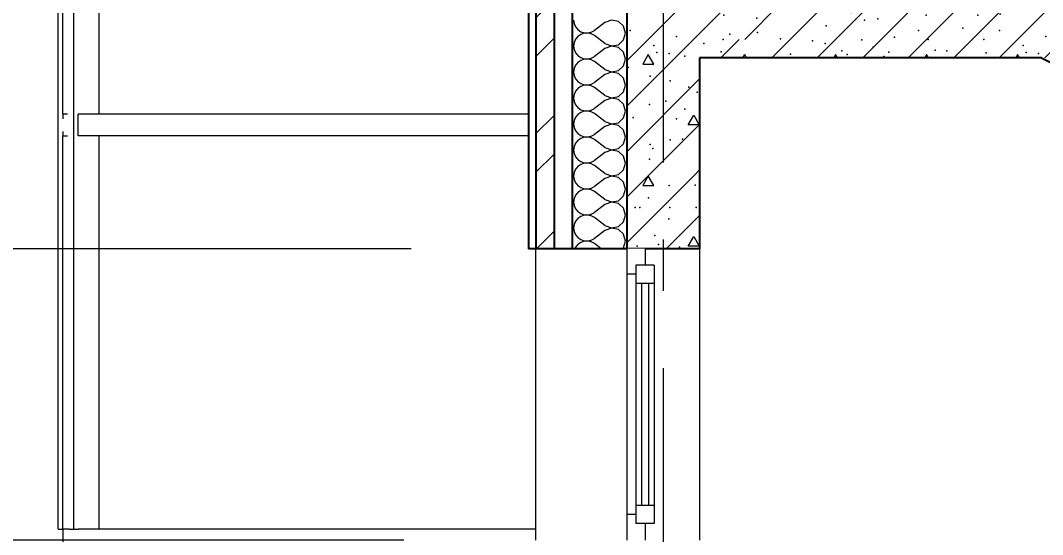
# Model space of a CAD drawing. Header units: millimetres. Extents: x 18162 to 7085488, y 72188 to 247925.
# Drawn here: x 3663562 to 3666372, y 116133 to 117545 of the extents above; entities that cross this region are included whole.
import ezdxf
from ezdxf.enums import TextEntityAlignment as Align

# ---------------------------------------------------------------- set-up
doc = ezdxf.new("R2010")
doc.units = ezdxf.units.MM
doc.header["$MEASUREMENT"] = 0
doc.linetypes.add('Double Dashed', pattern=[1093.611073, 529.166651, -211.666656, 141.111112, -211.666656])
doc.linetypes.add('Wipeout_Contour', pattern=[1000, 0, -1000])
for name, color, linetype in [('Archicad Windows', 7, 'Continuous'), ('Finish - Wall', 7, 'Continuous'), ('Structural - Bearing', 7, 'Continuous'), ('Structural - Grid', 7, 'Continuous'), ('Structural - Stair & Railing', 7, 'Continuous')]:
    doc.layers.add(name, color=color, linetype=linetype)
doc.styles.add('GENERATED_STYLE_3', font='', dxfattribs={"width": 0.8})
doc.styles.get('GENERATED_STYLE_3').set_extended_font_data('ISOCPEUR MON')
doc.dimstyles.new('GENERATED_STYLE__7', dxfattribs={"dimtxt": 220.000005, "dimasz": 114, "dimexe": 0.18, "dimexo": 342.629951, "dimgap": 0, "dimtad": 1, "dimdec": 0, "dimzin": 0, "dimdsep": 46, "dimtxsty": 'GENERATED_STYLE_3', "dimblk": 'ARROWHEAD_2', "dimblk1": 'ARROWHEAD_2', "dimblk2": 'ARROWHEAD_2', "dimcen": 0.09, "dimclrd": 13, "dimclre": 13, "dimclrt": 13, "dimadec": 0, "dimazin": 0, "dimtfac": 1, "dimtdec": 4, "dimtmove": 0, "dimatfit": 3, "dimfxl": 1, "dimtolj": 1, "dimtzin": 0, "dimarcsym": 0})

# ---------------------------------------------------------------- blocks, each defined once
blk = doc.blocks.new('*X836', base_point=(3761974.7, 95118))
at = {"layer": 'Structural - Bearing', "color": 7, "linetype": 'Continuous', "lineweight": 9}
for p, q in [((3665082.6, 117546.6), (3665084, 117536.8)), ((3665084, 117536.8), (3665088, 117527.8)), ((3665168.3, 117539.4), (3665139.8, 117518)), ((3665186.6, 117546.4), (3665168.3, 117539.4)), ((3665205.7, 117542.8), (3665186.6, 117546.4)), ((3665220.1, 117529.6), (3665205.7, 117542.8)), ((3665088, 117527.8), (3665094.2, 117520.2)), ((3665094.2, 117520.2), (3665102.4, 117514.6)), ((3665102.4, 117507.1), (3665094.2, 117501.5)), ((3665102.4, 117514.6), (3665111.7, 117511.5)), ((3665111.7, 117510.2), (3665102.4, 117507.1)), ((3665111.7, 117511.5), (3665121.5, 117511)), ((3665121.5, 117510.7), (3665111.7, 117510.2)), ((3665121.5, 117511), (3665131.1, 117513.2)), ((3665131.1, 117508.5), (3665121.5, 117510.7)), ((3665131.1, 117513.2), (3665139.8, 117518)), ((3665139.8, 117503.7), (3665131.1, 117508.5)), ((3665168.3, 117482.3), (3665139.8, 117503.7)), ((3665225.5, 117510.9), (3665220.1, 117529.6)), ((3665220.1, 117492.1), (3665225.5, 117510.9)), ((3665084, 117484.9), (3665082.6, 117475.1)), ((3665082.6, 117475.1), (3665084, 117465.4)), ((3665088, 117493.9), (3665084, 117484.9)), ((3665094.2, 117501.5), (3665088, 117493.9)), ((3665168.3, 117482.3), (3665186.6, 117475.3)), ((3665186.6, 117475), (3665168.3, 117468)), ((3665186.6, 117475.3), (3665205.7, 117478.9)), ((3665205.7, 117471.4), (3665186.6, 117475)), ((3665205.7, 117478.9), (3665220.1, 117492.1)), ((3665084, 117465.4), (3665088, 117456.4)), ((3665088, 117456.4), (3665094.2, 117448.8)), ((3665094.2, 117448.8), (3665102.4, 117443.2)), ((3665168.3, 117468), (3665139.8, 117446.6)), ((3665220.1, 117458.2), (3665205.7, 117471.4)), ((3665225.5, 117439.4), (3665220.1, 117458.2)), ((3665088, 117422.5), (3665084, 117413.5)), ((3665094.2, 117430.1), (3665088, 117422.5)), ((3665102.4, 117435.7), (3665094.2, 117430.1)), ((3665102.4, 117443.2), (3665111.7, 117440.1)), ((3665111.7, 117438.8), (3665102.4, 117435.7)), ((3665111.7, 117440.1), (3665121.5, 117439.6)), ((3665121.5, 117439.3), (3665111.7, 117438.8)), ((3665121.5, 117439.6), (3665131.1, 117441.8)), ((3665131.1, 117437.1), (3665121.5, 117439.3)), ((3665131.1, 117441.8), (3665139.8, 117446.6)), ((3665139.8, 117432.3), (3665131.1, 117437.1)), ((3665168.3, 117410.9), (3665139.8, 117432.3)), ((3665205.7, 117407.5), (3665220.1, 117420.7)), ((3665220.1, 117420.7), (3665225.5, 117439.4)), ((3665084, 117413.5), (3665082.6, 117403.7)), ((3665082.6, 117403.7), (3665084, 117394)), ((3665084, 117394), (3665088, 117384.9)), ((3665168.3, 117396.6), (3665139.8, 117375.1)), ((3665168.3, 117410.9), (3665186.6, 117403.9)), ((3665186.6, 117403.6), (3665168.3, 117396.6)), ((3665186.6, 117403.9), (3665205.7, 117407.5)), ((3665205.7, 117400), (3665186.6, 117403.6)), ((3665220.1, 117386.8), (3665205.7, 117400)), ((3665088, 117384.9), (3665094.2, 117377.4)), ((3665094.2, 117377.4), (3665102.4, 117371.8)), ((3665102.4, 117364.2), (3665094.2, 117358.7)), ((3665102.4, 117371.8), (3665111.7, 117368.6)), ((3665111.7, 117367.4), (3665102.4, 117364.2)), ((3665111.7, 117368.6), (3665121.5, 117368.2)), ((3665121.5, 117367.9), (3665111.7, 117367.4)), ((3665121.5, 117368.2), (3665131.1, 117370.4)), ((3665131.1, 117365.6), (3665121.5, 117367.9)), ((3665131.1, 117370.4), (3665139.8, 117375.1)), ((3665139.8, 117360.9), (3665131.1, 117365.6)), ((3665225.5, 117368), (3665220.1, 117386.8)), ((3665220.1, 117349.2), (3665225.5, 117368)), ((3665084, 117342.1), (3665082.6, 117332.3)), ((3665088, 117351.1), (3665084, 117342.1)), ((3665094.2, 117358.7), (3665088, 117351.1)), ((3665168.3, 117339.4), (3665139.8, 117360.9)), ((3665168.3, 117339.4), (3665186.6, 117332.4)), ((3665186.6, 117332.4), (3665205.7, 117336.1)), ((3665205.7, 117336.1), (3665220.1, 117349.2)), ((3665082.6, 117332.3), (3665084, 117322.5)), ((3665084, 117322.5), (3665088, 117313.5)), ((3665088, 117313.5), (3665094.2, 117305.9)), ((3665168.3, 117325.1), (3665139.8, 117303.7)), ((3665186.6, 117332.1), (3665168.3, 117325.1)), ((3665205.7, 117328.5), (3665186.6, 117332.1)), ((3665220.1, 117315.4), (3665205.7, 117328.5)), ((3665225.5, 117296.6), (3665220.1, 117315.4)), ((3665088, 117279.6), (3665084, 117270.6)), ((3665094.2, 117287.2), (3665088, 117279.6)), ((3665094.2, 117305.9), (3665102.4, 117300.3)), ((3665102.4, 117292.8), (3665094.2, 117287.2)), ((3665102.4, 117300.3), (3665111.7, 117297.2)), ((3665111.7, 117296), (3665102.4, 117292.8)), ((3665111.7, 117297.2), (3665121.5, 117296.7)), ((3665121.5, 117296.4), (3665111.7, 117296)), ((3665121.5, 117296.7), (3665131.1, 117299)), ((3665131.1, 117294.2), (3665121.5, 117296.4)), ((3665131.1, 117299), (3665139.8, 117303.7)), ((3665139.8, 117289.4), (3665131.1, 117294.2)), ((3665168.3, 117268), (3665139.8, 117289.4)), ((3665220.1, 117277.8), (3665225.5, 117296.6)), ((3665084, 117270.6), (3665082.6, 117260.9)), ((3665082.6, 117260.9), (3665084, 117251.1)), ((3665084, 117251.1), (3665088, 117242.1)), ((3665168.3, 117253.7), (3665139.8, 117232.3)), ((3665168.3, 117268), (3665186.6, 117261)), ((3665186.6, 117260.7), (3665168.3, 117253.7)), ((3665186.6, 117261), (3665205.7, 117264.6)), ((3665205.7, 117257.1), (3665186.6, 117260.7)), ((3665205.7, 117264.6), (3665220.1, 117277.8)), ((3665220.1, 117243.9), (3665205.7, 117257.1)), ((3665088, 117242.1), (3665094.2, 117234.5)), ((3665094.2, 117234.5), (3665102.4, 117228.9)), ((3665102.4, 117228.9), (3665111.7, 117225.8)), ((3665111.7, 117224.5), (3665102.4, 117221.4)), ((3665111.7, 117225.8), (3665121.5, 117225.3)), ((3665121.5, 117225), (3665111.7, 117224.5)), ((3665121.5, 117225.3), (3665131.1, 117227.5)), ((3665131.1, 117222.8), (3665121.5, 117225)), ((3665131.1, 117227.5), (3665139.8, 117232.3)), ((3665139.8, 117218), (3665131.1, 117222.8)), ((3665225.5, 117225.1), (3665220.1, 117243.9)), ((3665220.1, 117206.4), (3665225.5, 117225.1)), ((3665084, 117199.2), (3665082.6, 117189.4)), ((3665088, 117208.2), (3665084, 117199.2)), ((3665094.2, 117215.8), (3665088, 117208.2)), ((3665102.4, 117221.4), (3665094.2, 117215.8)), ((3665168.3, 117196.6), (3665139.8, 117218)), ((3665168.3, 117196.6), (3665186.6, 117189.6)), ((3665205.7, 117193.2), (3665220.1, 117206.4)), ((3665082.6, 117189.4), (3665084, 117179.7)), ((3665084, 117179.7), (3665088, 117170.7)), ((3665088, 117170.7), (3665094.2, 117163.1)), ((3665168.3, 117182.3), (3665139.8, 117160.9)), ((3665186.6, 117189.3), (3665168.3, 117182.3)), ((3665186.6, 117189.6), (3665205.7, 117193.2)), ((3665205.7, 117185.7), (3665186.6, 117189.3)), ((3665220.1, 117172.5), (3665205.7, 117185.7)), ((3665225.5, 117153.7), (3665220.1, 117172.5)), ((3665094.2, 117144.4), (3665088, 117136.8)), ((3665094.2, 117163.1), (3665102.4, 117157.5)), ((3665102.4, 117150), (3665094.2, 117144.4)), ((3665102.4, 117157.5), (3665111.7, 117154.3)), ((3665111.7, 117153.1), (3665102.4, 117150)), ((3665111.7, 117154.3), (3665121.5, 117153.9)), ((3665121.5, 117153.6), (3665111.7, 117153.1)), ((3665121.5, 117153.9), (3665131.1, 117156.1)), ((3665131.1, 117151.3), (3665121.5, 117153.6)), ((3665131.1, 117156.1), (3665139.8, 117160.9)), ((3665139.8, 117146.6), (3665131.1, 117151.3)), ((3665168.3, 117125.1), (3665139.8, 117146.6)), ((3665220.1, 117134.9), (3665225.5, 117153.7)), ((3665084, 117127.8), (3665082.6, 117118)), ((3665082.6, 117118), (3665084, 117108.2)), ((3665088, 117136.8), (3665084, 117127.8)), ((3665168.3, 117110.9), (3665139.8, 117089.4)), ((3665168.3, 117125.1), (3665186.6, 117118.2)), ((3665186.6, 117117.9), (3665168.3, 117110.9)), ((3665186.6, 117118.2), (3665205.7, 117121.8)), ((3665205.7, 117114.2), (3665186.6, 117117.9)), ((3665205.7, 117121.8), (3665220.1, 117134.9)), ((3665220.1, 117101.1), (3665205.7, 117114.2)), ((3665084, 117108.2), (3665088, 117099.2)), ((3665088, 117099.2), (3665094.2, 117091.6)), ((3665094.2, 117091.6), (3665102.4, 117086.1)), ((3665102.4, 117086.1), (3665111.7, 117082.9)), ((3665111.7, 117081.7), (3665102.4, 117078.5)), ((3665111.7, 117082.9), (3665121.5, 117082.4)), ((3665121.5, 117082.1), (3665111.7, 117081.7)), ((3665121.5, 117082.4), (3665131.1, 117084.7)), ((3665131.1, 117079.9), (3665121.5, 117082.1)), ((3665131.1, 117084.7), (3665139.8, 117089.4)), ((3665225.5, 117082.3), (3665220.1, 117101.1)), ((3665220.1, 117063.5), (3665225.5, 117082.3)), ((3665084, 117056.3), (3665082.6, 117046.6)), ((3665088, 117065.4), (3665084, 117056.3)), ((3665094.2, 117072.9), (3665088, 117065.4)), ((3665102.4, 117078.5), (3665094.2, 117072.9)), ((3665139.8, 117075.1), (3665131.1, 117079.9)), ((3665168.3, 117053.7), (3665139.8, 117075.1)), ((3665168.3, 117053.7), (3665186.6, 117046.7)), ((3665205.7, 117050.3), (3665220.1, 117063.5)), ((3665082.6, 117046.6), (3665084, 117036.8)), ((3665084, 117036.8), (3665088, 117027.8)), ((3665088, 117027.8), (3665094.2, 117020.2)), ((3665168.3, 117039.4), (3665139.8, 117018)), ((3665186.6, 117046.4), (3665168.3, 117039.4)), ((3665186.6, 117046.7), (3665205.7, 117050.3)), ((3665205.7, 117042.8), (3665186.6, 117046.4)), ((3665220.1, 117029.6), (3665205.7, 117042.8)), ((3665225.5, 117010.9), (3665220.1, 117029.6)), ((3665094.2, 117001.5), (3665088, 116993.9)), ((3665094.2, 117020.2), (3665102.4, 117014.6)), ((3665102.4, 117007.1), (3665094.2, 117001.5)), ((3665102.4, 117014.6), (3665111.7, 117011.5)), ((3665111.7, 117010.2), (3665102.4, 117007.1)), ((3665111.7, 117011.5), (3665121.5, 117011)), ((3665121.5, 117010.7), (3665111.7, 117010.2)), ((3665121.5, 117011), (3665131.1, 117013.2)), ((3665131.1, 117008.5), (3665121.5, 117010.7)), ((3665131.1, 117013.2), (3665139.8, 117018)), ((3665139.8, 117003.7), (3665131.1, 117008.5)), ((3665168.3, 116982.3), (3665139.8, 117003.7)), ((3665220.1, 116992.1), (3665225.5, 117010.9)), ((3665084, 116984.9), (3665082.6, 116975.1)), ((3665082.6, 116975.1), (3665084, 116965.4)), ((3665088, 116993.9), (3665084, 116984.9)), ((3665168.3, 116982.3), (3665186.6, 116975.3)), ((3665186.6, 116975), (3665168.3, 116968)), ((3665186.6, 116975.3), (3665205.7, 116978.9)), ((3665205.7, 116971.4), (3665186.6, 116975)), ((3665205.7, 116978.9), (3665220.1, 116992.1)), ((3665220.1, 116958.2), (3665205.7, 116971.4)), ((3665084, 116965.4), (3665088, 116956.4)), ((3665088, 116956.4), (3665094.2, 116948.8)), ((3665094.2, 116948.8), (3665102.4, 116943.2)), ((3665102.4, 116943.2), (3665111.7, 116940.1)), ((3665121.5, 116939.6), (3665131.1, 116941.8)), ((3665131.1, 116941.8), (3665139.8, 116946.6)), ((3665168.3, 116968), (3665139.8, 116946.6)), ((3665225.5, 116939.4), (3665220.1, 116958.2)), ((3665088, 116922.5), (3665086, 116918)), ((3665094.2, 116930.1), (3665088, 116922.5)), ((3665102.4, 116935.7), (3665094.2, 116930.1)), ((3665111.7, 116938.8), (3665102.4, 116935.7)), ((3665111.7, 116940.1), (3665121.5, 116939.6)), ((3665121.5, 116939.3), (3665111.7, 116938.8)), ((3665131.1, 116937.1), (3665121.5, 116939.3)), ((3665139.8, 116932.3), (3665131.1, 116937.1)), ((3665158.8, 116918), (3665139.8, 116932.3)), ((3665217.2, 116918), (3665220.1, 116920.7)), ((3665220.1, 116920.7), (3665225.5, 116939.4))]:
    blk.add_line(p, q, dxfattribs=at)
blk = doc.blocks.new('*X838', base_point=(3761974.7, 95118))
at = {"layer": 'Structural - Bearing', "color": 7, "linetype": 'Continuous', "lineweight": 9}
for p, q in [((3665229.1, 117434.7), (3665429.1, 117634.7)), ((3665229.1, 117309.7), (3665429.1, 117509.7)), ((3665287.8, 117451.7), (3665272.9, 117425.7)), ((3665302.9, 117425.7), (3665287.8, 117451.7)), ((3665272.9, 117425.7), (3665302.9, 117425.7)), ((3665229.1, 117184.7), (3665429.1, 117384.7)), ((3665397.6, 117259), (3665412.8, 117285.1)), ((3665412.8, 117285.1), (3665427.7, 117259)), ((3665287.8, 117118.4), (3665429.1, 117259.7)), ((3665427.7, 117259), (3665397.6, 117259)), ((3665229.1, 116934.6), (3665412.8, 117118.4)), ((3665229.1, 117059.6), (3665287.8, 117118.4)), ((3665287.8, 117118.4), (3665272.9, 117092.3)), ((3665302.9, 117092.4), (3665287.8, 117118.4)), ((3665412.8, 117118.4), (3665429.1, 117134.7)), ((3665272.9, 117092.3), (3665302.9, 117092.4)), ((3665337.4, 116918), (3665429.1, 117009.6)), ((3665397.6, 116925.7), (3665412.8, 116951.7)), ((3665412.8, 116951.7), (3665427.7, 116925.7)), ((3665427.7, 116925.7), (3665397.6, 116925.7))]:
    blk.add_line(p, q, dxfattribs=at)
for p in [(3665238.5, 117517.9), (3665303.1, 117476.8), (3665365.1, 117501.8), (3665311.4, 117457), (3665345.3, 117454.6), (3665388.3, 117447.6), (3665233.1, 117416.4), (3665293.2, 117392.4), (3665348, 117379.5), (3665399.4, 117361.9), (3665422.5, 117348), (3665291.4, 117314.1), (3665336.2, 117323.7), (3665246.4, 117278.4), (3665388.5, 117301.6), (3665365.4, 117275.3), (3665292.7, 117204.3), (3665348.5, 117217.7), (3665382.4, 117219.7), (3665300.5, 117193.4), (3665291.2, 117164.1), (3665345, 117091.8), (3665417.2, 117093), (3665289, 117057.7), (3665252.3, 117031.6), (3665264.4, 117031.7), (3665347.1, 117031.6), (3665419.2, 117031.6), (3665344.5, 117000), (3665306.1, 116954.7), (3665257.8, 116925.7), (3665315.8, 116930), (3665374.1, 116922.6)]:
    blk.add_point(p, dxfattribs=at)
blk = doc.blocks.new('*X845', base_point=(3761974.7, 95118))
at = {"layer": 'Structural - Stair & Railing', "color": 7, "linetype": 'Continuous', "lineweight": 9}
for p, q in [((3665429.1, 117509.7), (3665512.4, 117593)), ((3665552.9, 117493.4), (3665652.5, 117593)), ((3665627.5, 117443), (3665777.5, 117593)), ((3665662.8, 117592.4), (3665663.1, 117593)), ((3665692.8, 117592.3), (3665662.8, 117592.4)), ((3665692.4, 117593), (3665692.8, 117592.3)), ((3665752.5, 117443), (3665902.5, 117593)), ((3665877.5, 117443), (3666027.5, 117593)), ((3665912.8, 117592.4), (3665913.1, 117593)), ((3665942.8, 117592.3), (3665912.8, 117592.4)), ((3665942.4, 117593), (3665942.8, 117592.3)), ((3666002.5, 117443), (3666152.5, 117593)), ((3666127.5, 117443), (3666277.5, 117593)), ((3666162.8, 117592.4), (3666163.1, 117593)), ((3666192.8, 117592.3), (3666162.8, 117592.4)), ((3666192.4, 117593), (3666192.8, 117592.3)), ((3666252.5, 117443), (3666402.5, 117593)), ((3666377.5, 117443), (3666527.5, 117593)), ((3666412.8, 117592.4), (3666413.1, 117593)), ((3666442.8, 117592.3), (3666412.8, 117592.4)), ((3666442.4, 117593), (3666442.8, 117592.3)), ((3666568, 117493.4), (3666667.7, 117593)), ((3666677.9, 117592.4), (3666678.3, 117593)), ((3666704, 117592.4), (3666677.9, 117592.4)), ((3666642.7, 117443), (3666704, 117504.3)), ((3665487.4, 117443), (3665537.8, 117493.4)), ((3666502.5, 117443), (3666552.9, 117493.4)), ((3665547.8, 117443), (3665552.9, 117451.7)), ((3665558, 117443), (3665552.9, 117451.7)), ((3665802.9, 117451.7), (3665797.9, 117443)), ((3665808, 117443), (3665802.9, 117451.7)), ((3666052.9, 117451.7), (3666047.9, 117443)), ((3666058, 117443), (3666052.9, 117451.7)), ((3666302.9, 117451.7), (3666297.9, 117443)), ((3666308, 117443), (3666302.9, 117451.7)), ((3666563, 117443), (3666568, 117451.7)), ((3666573.1, 117443), (3666568, 117451.7))]:
    blk.add_line(p, q, dxfattribs=at)
for p in [(3665689.1, 117592.2), (3666098, 117587.7), (3666316, 117588.6), (3665459.6, 117573.6), (3665483.1, 117576.6), (3665495.2, 117559.7), (3665630.7, 117581.5), (3665665.9, 117581.9), (3665725.3, 117581.3), (3665798.6, 117579.3), (3665845.8, 117567.4), (3665918.3, 117581.9), (3666051.3, 117559.7), (3666193.5, 117559.8), (3666209, 117582.9), (3666255.3, 117562.8), (3666266.1, 117584.4), (3666354.2, 117582.9), (3666414.9, 117579.8), (3666474.7, 117573.6), (3666498.2, 117576.6), (3666510.3, 117559.7), (3666645.9, 117581.5), (3666681.1, 117581.9), (3665586.2, 117552), (3665882.3, 117545.8), (3665918.8, 117550.1), (3666601.3, 117552), (3665512.3, 117508.1), (3665588.1, 117512.5), (3665777.2, 117530.8), (3666030.4, 117517.9), (3666152.8, 117524.3), (3666253.6, 117517.9), (3666527.4, 117508.1), (3666603.3, 117512.5), (3665441, 117482), (3665493.6, 117493.2), (3665651.1, 117494.8), (3665739.3, 117489.2), (3665774.2, 117482), (3665874.8, 117492.2), (3665964.7, 117499.5), (3666057.5, 117493.2), (3666210.2, 117493.2), (3666318.2, 117476.8), (3666380.3, 117501.8), (3666456.1, 117482), (3666508.7, 117493.2), (3666666.2, 117494.8), (3665488.7, 117459.2), (3665678.9, 117453.1), (3665820.1, 117462.1), (3665834.9, 117451.6), (3665906.1, 117471.6), (3665935.1, 117446.7), (3665948.6, 117458.1), (3666076, 117463.4), (3666108.5, 117462.3), (3666216.7, 117456.1), (3666326.5, 117457), (3666360.4, 117454.6), (3666403.4, 117447.6), (3666503.8, 117459.2), (3666694, 117453.1)]:
    blk.add_point(p, dxfattribs=at)
blk = doc.blocks.new('Standard grid marker[358]_3', base_point=(3665329.1, 147118))
at = {"layer": 'Structural - Grid', "color": 13, "linetype": 'Double Dashed', "lineweight": 13}
blk.add_line((3665329.1, 146118), (3665329.1, 88118), dxfattribs=at)
at = {"layer": 'Structural - Grid', "color": 13, "lineweight": 13, "style": 'GENERATED_STYLE_3'}
blk.add_attdef('AC_MarkerText_1', text='', height=250, rotation=360, dxfattribs=at).set_placement((3665329.1, 86943), align=Align.TOP_CENTER)
blk = doc.blocks.new('*D1212', base_point=(3761974.7, 95118))
at = {"color": 12, "linetype": 'Continuous', "lineweight": 35}
for p, q in [((3661904.5, 116161.3), (3662054.5, 116074.7)), ((3661904.5, 114661.3), (3662054.5, 114574.7))]:
    blk.add_line(p, q, dxfattribs=at)
at = {"color": 13, "linetype": 'Continuous', "lineweight": 13}
for p, q in [((3664616.4, 116118), (3661867, 116118)), ((3661979.5, 114618), (3661979.5, 116118)), ((3665086.4, 114618), (3661867, 114618))]:
    blk.add_line(p, q, dxfattribs=at)
at = {"color": 13, "lineweight": 13, "insert": (3662043.3, 115108.9), "char_height": 220, "attachment_point": 7, "rotation": 90, "style": 'GENERATED_STYLE_3'}
blk.add_mtext('\\A1;{\\pql;\\fISOCPEUR MON|b0|i0|c0|p0;\\W0.800000;1,500}', dxfattribs=at)
blk = doc.blocks.new('ARROWHEAD_2')
at = {"color": 0, "linetype": 'Continuous', "lineweight": 0}
for p, q in [((-0.378, -0.655), (0.378, 0.655)), ((0, 0), (-1, 0))]:
    blk.add_line(p, q, dxfattribs=at)
blk = doc.blocks.new('*D1213', base_point=(3761974.7, 95118))
at = {"color": 12, "linetype": 'Continuous', "lineweight": 35}
for p, q in [((3661904.5, 116961.3), (3662054.5, 116874.7)), ((3661904.5, 116161.3), (3662054.5, 116074.7))]:
    blk.add_line(p, q, dxfattribs=at)
at = {"color": 13, "linetype": 'Continuous', "lineweight": 13}
for p, q in [((3664636.4, 116918), (3661867, 116918)), ((3661979.5, 116118), (3661979.5, 116918)), ((3664616.4, 116118), (3661867, 116118))]:
    blk.add_line(p, q, dxfattribs=at)
at = {"color": 13, "lineweight": 13, "insert": (3661999.4, 116333.6), "char_height": 220, "attachment_point": 7, "rotation": 90, "style": 'GENERATED_STYLE_3'}
blk.add_mtext('\\A1;{\\pql;\\fISOCPEUR MON|b0|i0|c0|p0;\\W0.800000;800}', dxfattribs=at)
blk = doc.blocks.new('*D1214', base_point=(3761974.7, 95118))
at = {"color": 12, "linetype": 'Continuous', "lineweight": 35}
for p, q in [((3661904.5, 117661.3), (3662054.5, 117574.7)), ((3661904.5, 116961.3), (3662054.5, 116874.7))]:
    blk.add_line(p, q, dxfattribs=at)
at = {"color": 13, "linetype": 'Continuous', "lineweight": 13}
for p, q in [((3665086.4, 117618), (3661867, 117618)), ((3661979.5, 116918), (3661979.5, 117618)), ((3664636.4, 116918), (3661867, 116918))]:
    blk.add_line(p, q, dxfattribs=at)
at = {"color": 13, "lineweight": 13, "insert": (3661999.4, 117083.6), "char_height": 220, "attachment_point": 7, "rotation": 90, "style": 'GENERATED_STYLE_3'}
blk.add_mtext('\\A1;{\\pql;\\fISOCPEUR MON|b0|i0|c0|p0;\\W0.800000;700}', dxfattribs=at)
blk = doc.blocks.new('*D1241', base_point=(3761974.7, 95118))
at = {"color": 12, "linetype": 'Continuous', "lineweight": 35}
for p, q in [((3661304.2, 133911.3), (3661454.2, 133824.7)), ((3661304.2, 101111.3), (3661454.2, 101024.7))]:
    blk.add_line(p, q, dxfattribs=at)
at = {"color": 13, "linetype": 'Continuous', "lineweight": 13}
for p, q in [((3664516.7, 133868), (3661266.7, 133868)), ((3661379.2, 101068), (3661379.2, 133868)), ((3664436.4, 101068), (3661266.7, 101068))]:
    blk.add_line(p, q, dxfattribs=at)
at = {"color": 13, "lineweight": 13, "char_height": 220, "attachment_point": 7, "rotation": 90, "style": 'GENERATED_STYLE_3'}
for s, insert in [('\\A1;{\\pql;\\fISOCPEUR MON|b0|i0|c0|p0;\\W0.800000;200}', (3661399, 133455.8)), ('\\A1;{\\pql;\\fISOCPEUR MON|b0|i0|c0|p0;\\W0.800000;32,800}', (3661443, 116945.5))]:
    blk.add_mtext(s, dxfattribs=dict(at, insert=insert))
blk = doc.blocks.new('*D1248', base_point=(3761974.7, 95118))
at = {"color": 13, "linetype": 'Continuous', "lineweight": 13}
for p, q in [((3660779.6, 145568), (3660779.6, 145641.4)), ((3664636.4, 145568), (3660667.1, 145568)), ((3660779.6, 90368), (3660779.6, 145568)), ((3664786.4, 90368), (3660667.1, 90368)), ((3660779.6, 90294.7), (3660779.6, 90368))]:
    blk.add_line(p, q, dxfattribs=at)
at = {"color": 12, "linetype": 'Continuous', "lineweight": 35}
for p, q in [((3660854.6, 145524.7), (3660704.6, 145611.3)), ((3660704.6, 90411.3), (3660854.6, 90324.7))]:
    blk.add_line(p, q, dxfattribs=at)
at = {"color": 13, "lineweight": 13, "insert": (3660843.4, 117629.9), "char_height": 220, "attachment_point": 7, "rotation": 90, "style": 'GENERATED_STYLE_3'}
blk.add_mtext('\\A1;{\\pql;\\fISOCPEUR MON|b0|i0|c0|p0;\\W0.800000;55,200}', dxfattribs=at)

msp = doc.modelspace()

# ---------------------------------------------------------------- hatches: boundary and pattern name
at = {"layer": 'Structural - Bearing', "linetype": 'Continuous', "lineweight": 9}
h = msp.add_hatch(dxfattribs=at)
h.set_pattern_fill('Gypsum_0003', style=0, pattern_type=2)
h.set_pattern_definition([(0, (3761974.73, 95118.01), (0, 75), [0, -75])])
h.paths.add_polyline_path([(3664959.1, 119118), (3664959.1, 116918), (3664979.1, 116918), (3664979.1, 119118)])
h = msp.add_hatch(dxfattribs=at)
h.set_pattern_fill('Steel_0003', style=0, pattern_type=2)
h.set_pattern_definition([(45, (3761974.73, 95118), (-159.09903, 159.09903), []), (45, (3761921.7, 95171.04), (-159.09903, 159.09903), [])])
h.paths.add_polyline_path([(3664979.1, 119018), (3664979.1, 116918), (3665029.1, 116918), (3665029.1, 119018)])

# ---------------------------------------------------------------- linework, layer by layer
at = {"layer": 'Archicad Windows', "color": 7, "linetype": 'Continuous', "lineweight": 9}
for p, q in [((3664979.1, 116118), (3664979.1, 116918)), ((3665429.1, 116918), (3665429.1, 116118)), ((3665304.1, 116783.9), (3665304.1, 116729.1)), ((3665304.1, 116729.1), (3665304.1, 116694.9)), ((3665304.1, 116694.9), (3665304.1, 116640.1)), ((3665304.1, 116640.1), (3665304.1, 116605.8)), ((3665304.1, 116605.8), (3665304.1, 116551)), ((3665304.1, 116551), (3665304.1, 116516.8)), ((3665304.1, 116516.8), (3665304.1, 116462)), ((3665304.1, 116462), (3665304.1, 116427.7)), ((3665304.1, 116427.7), (3665304.1, 116372.9)), ((3665304.1, 116372.9), (3665304.1, 116338.7)), ((3665304.1, 116338.7), (3665304.1, 116283.9)), ((3665304.1, 116283.9), (3665304.1, 116249.6))]:
    msp.add_line(p, q, dxfattribs=at)
at = {"layer": 'Finish - Wall', "color": 7, "linetype": 'Continuous', "lineweight": 9}
for p, q in [((3663666.6, 117258), (3663666.6, 118388)), ((3663709.1, 117258), (3663709.1, 118388)), ((3663679.1, 117288), (3663679.1, 118358)), ((3663779.1, 117288), (3663779.1, 118358)), ((3663679.1, 117288), (3663679.1, 117275.4)), ((3663691.6, 117288), (3663679.1, 117288)), ((3663721.5, 117228), (3663721.5, 117288)), ((3664959.1, 117288), (3663721.5, 117288)), ((3663666.6, 116148), (3663666.6, 117258)), ((3663709.1, 116148), (3663709.1, 117258)), ((3663679.1, 117240.6), (3663679.1, 117228)), ((3663679.1, 117228), (3663691.6, 117228)), ((3663679.1, 116148), (3663679.1, 117228)), ((3664959.1, 117228), (3663721.5, 117228)), ((3663779.1, 116148), (3663779.1, 117228)), ((3663666.6, 116148), (3663679.1, 116148)), ((3663696.6, 116148), (3663679.1, 116148)), ((3663679.1, 116148), (3663679.1, 116088)), ((3663696.6, 116148), (3663709.1, 116148)), ((3663709.1, 116148), (3663721.5, 116148)), ((3664979.1, 116148), (3663721.5, 116148))]:
    msp.add_line(p, q, dxfattribs=at)
at = {"layer": 'Structural - Bearing', "color": 7, "linetype": 'Continuous', "lineweight": 25}
for p, q in [((3664959.1, 119118), (3664959.1, 116918)), ((3665029.1, 119018), (3665029.1, 116918)), ((3665079.1, 119018), (3665079.1, 116918)), ((3665229.1, 119018), (3665229.1, 116918)), ((3665429.1, 117443), (3665429.1, 116918)), ((3664979.1, 116918), (3664959.1, 116918))]:
    msp.add_line(p, q, dxfattribs=at)
at = {"layer": 'Structural - Bearing', "color": 7, "linetype": 'Continuous', "lineweight": 25, "flags": 128}
for points in [[(3664979.1, 119118), (3664979.1, 119018), (3664979.1, 116918)], [(3665429.1, 116918), (3665279.1, 116918), (3665229.1, 116918), (3665079.1, 116918), (3665029.1, 116918), (3664979.1, 116918)]]:
    msp.add_lwpolyline(points, dxfattribs=at)
at = {"layer": 'Structural - Stair & Railing', "color": 7, "linetype": 'Continuous', "lineweight": 25}
msp.add_line((3666368.5, 117443), (3665429.1, 117443), dxfattribs=at)
at = {"layer": 'Structural - Stair & Railing', "color": 7, "linetype": 'Continuous', "lineweight": 25, "flags": 128}
msp.add_lwpolyline([(3666368.5, 117443), (3666804.1, 117225.3)], dxfattribs=at)

# ---------------------------------------------------------------- block references
at = {"layer": 'Structural - Bearing', "lineweight": 0}
for name in ['*X836', '*X838']:
    msp.add_blockref(name, (3761974.7, 95118), dxfattribs=at)
at = {"layer": 'Structural - Stair & Railing', "lineweight": 0}
msp.add_blockref('*X845', (3761974.7, 95118), dxfattribs=at)

# ---------------------------------------------------------------- dimensions: what is measured, and where the dimension line sits
at = {"color": 13, "linetype": 'Continuous', "lineweight": 13}
for base, p1, p2, picture, middle in [((3660779.6, 145568), (3665129.1, 90368), (3664979.1, 145568), '*D1248', (3660625.6, 118082.1)), ((3661379.2, 133868), (3664779.1, 101068), (3664859.3, 133868), '*D1241', (3661225.2, 117397.7)), ((3661979.5, 116918), (3664959.1, 116118), (3664979.1, 116918), '*D1213', (3661825.5, 116584.7))]:
    dim = msp.add_linear_dim(base=base, p1=p1, p2=p2, angle=90, dimstyle='GENERATED_STYLE__7', dxfattribs=at)
    dim.commit()
    dim.dimension.update_dxf_attribs({"geometry": picture, "text_midpoint": middle, "dimtype": 160, "text_rotation": 90})

# ---------------------------------------------------------------- wipeouts: each hides what was drawn before it
at = {"color": 254, "linetype": 'Wipeout_Contour', "lineweight": 0, "ltscale": 14668564.48754067}
msp.add_wipeout([(3665254.1, 116823), (3665304.1, 116823), (3665304.1, 116873), (3665254.1, 116873)], dxfattribs=at).dxf.layer = 'Archicad Windows'
at = {"color": 254, "linetype": 'Wipeout_Contour', "lineweight": 0, "ltscale": 14668480.60519014}
msp.add_wipeout([(3665254.1, 116213), (3665254.1, 116163), (3665304.1, 116163), (3665304.1, 116213)], dxfattribs=at).dxf.layer = 'Archicad Windows'

# ---------------------------------------------------------------- next in the draw order: linework, layer by layer
at = {"layer": 'Archicad Windows', "color": 7, "linetype": 'Continuous', "lineweight": 9}
for p, q in [((3665304.1, 116873), (3665304.1, 116823)), ((3665254.1, 116823), (3665254.1, 116251)), ((3665304.1, 116823), (3665254.1, 116823)), ((3665269.1, 116823), (3665269.1, 116213)), ((3665289.1, 116213), (3665289.1, 116823)), ((3665304.1, 116823), (3665304.1, 116818.2)), ((3665304.1, 116818.2), (3665304.1, 116783.9)), ((3665254.1, 116251), (3665254.1, 116213)), ((3665304.1, 116249.6), (3665304.1, 116217.8)), ((3665304.1, 116213), (3665254.1, 116213)), ((3665304.1, 116217.8), (3665304.1, 116213)), ((3665304.1, 116213), (3665304.1, 116163))]:
    msp.add_line(p, q, dxfattribs=at)

# ---------------------------------------------------------------- next in the draw order: wipeouts: each hides what was drawn before it
at = {"color": 254, "linetype": 'Wipeout_Contour', "lineweight": 0, "ltscale": 22002702.85347391}
msp.add_wipeout([(3665279.1, 116873), (3665279.1, 116918), (3665229.1, 116918), (3665229.1, 116848), (3665254.1, 116848), (3665254.1, 116873)], dxfattribs=at).dxf.layer = 'Archicad Windows'
at = {"color": 254, "linetype": 'Wipeout_Contour', "lineweight": 0, "ltscale": 22002564.97320113}
msp.add_wipeout([(3665254.1, 116188), (3665229.1, 116188), (3665229.1, 116118), (3665279.1, 116118), (3665279.1, 116163), (3665254.1, 116163)], dxfattribs=at).dxf.layer = 'Archicad Windows'

# ---------------------------------------------------------------- next in the draw order: linework, layer by layer
at = {"layer": 'Archicad Windows', "color": 7, "linetype": 'Continuous', "lineweight": 9}
for p, q in [((3665229.1, 116918), (3665229.1, 116848)), ((3665279.1, 116918), (3665279.1, 116873)), ((3665229.1, 116848), (3665229.1, 116188)), ((3665254.1, 116848), (3665229.1, 116848)), ((3665229.1, 116188), (3665229.1, 116118)), ((3665254.1, 116188), (3665229.1, 116188)), ((3665279.1, 116163), (3665279.1, 116118))]:
    msp.add_line(p, q, dxfattribs=at)
at = {"layer": 'Archicad Windows', "color": 7, "linetype": 'Continuous', "lineweight": 9, "flags": 128}
for points in [[(3665254.1, 116873), (3665254.1, 116848), (3665254.1, 116823)], [(3665304.1, 116873), (3665279.1, 116873), (3665254.1, 116873)], [(3665254.1, 116213), (3665254.1, 116188), (3665254.1, 116163)], [(3665304.1, 116163), (3665279.1, 116163), (3665254.1, 116163)]]:
    msp.add_lwpolyline(points, dxfattribs=at)

# ---------------------------------------------------------------- next in the draw order: block references
at = {"layer": 'Structural - Grid', "color": 13, "linetype": 'Continuous', "lineweight": 13}
msp.add_blockref('Standard grid marker[358]_3', (3665329.1, 147118), dxfattribs=at)

# ---------------------------------------------------------------- next in the draw order: dimensions: what is measured, and where the dimension line sits
at = {"color": 13, "linetype": 'Continuous', "lineweight": 13}
for base, p1, p2, picture, middle in [((3661979.5, 117618), (3664979.1, 116918), (3665429.1, 117618), '*D1214', (3661825.5, 117334.7)), ((3661979.5, 116118), (3665429.1, 114618), (3664959.1, 116118), '*D1212', (3661825.5, 115477.5))]:
    dim = msp.add_linear_dim(base=base, p1=p1, p2=p2, angle=90, dimstyle='GENERATED_STYLE__7', dxfattribs=at)
    dim.commit()
    dim.dimension.update_dxf_attribs({"geometry": picture, "text_midpoint": middle, "dimtype": 160, "text_rotation": 90})

doc.saveas('drawing.dxf')
